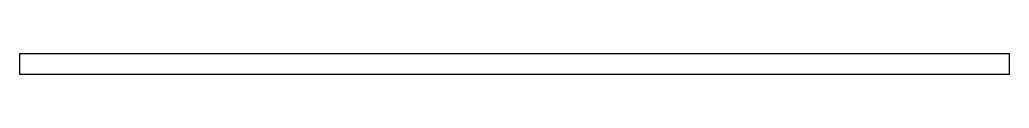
# Model space of a CAD drawing. Header units: millimetres. Extents: x -209 to -67, y -229 to -226.
import ezdxf

# ---------------------------------------------------------------- set-up
doc = ezdxf.new("R2010")
doc.units = ezdxf.units.MM
doc.layers.get('0').update_dxf_attribs({"linetype": 'CONTINUOUS'})

msp = doc.modelspace()

# ---------------------------------------------------------------- linework, layer by layer
msp.add_lwpolyline([(-208.5, -226), (-66.5, -226), (-66.5, -229), (-208.5, -229)], close=True)

doc.saveas('drawing.dxf')
